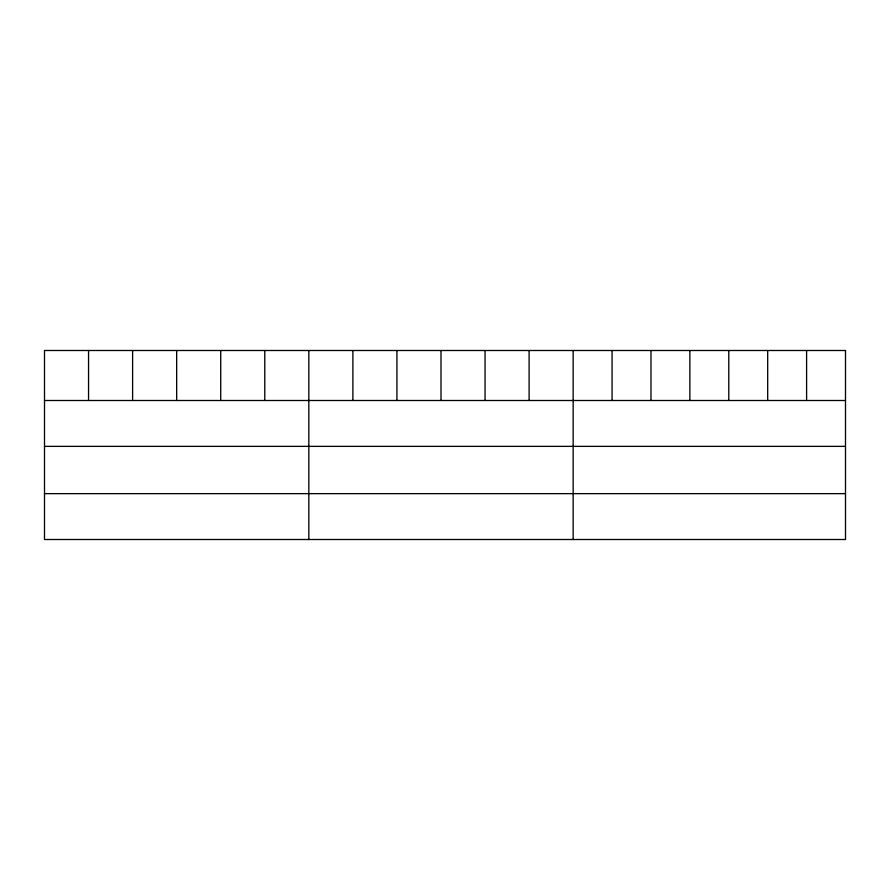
<?xml version="1.0" encoding="UTF-8"?>
<svg xmlns="http://www.w3.org/2000/svg" width="890" height="890" viewBox="0 0 890 890"><rect width="100%" height="100%" fill="white"/><g stroke="black" fill="none" stroke-linecap="round" stroke-linejoin="round"><path stroke-width="1.33" d="M44.5 400.5L845.5 400.5M44.5 446.368L845.5 446.368M44.5 493.639L845.5 493.639M806.596 350.493L806.596 400.5M767.692 350.493L767.692 400.5M728.788 350.493L728.788 400.5M689.872 350.493L689.872 400.5M650.968 350.493L650.968 400.5M612.064 350.493L612.064 400.5M573.16 350.493L573.16 539.507M529.105 350.493L529.105 400.5M485.05 350.493L485.05 400.5M440.995 350.493L440.995 400.5M396.94 350.493L396.94 400.5M352.885 350.493L352.885 400.5M308.83 350.493L308.83 539.507M264.775 350.493L264.775 400.5M220.72 350.493L220.72 400.5M176.665 350.493L176.665 400.5M132.61 350.493L132.61 400.5M88.555 350.493L88.555 400.5M845.5 350.493L44.5 350.493L44.5 539.507L845.5 539.507L845.5 350.493"/></g></svg>
